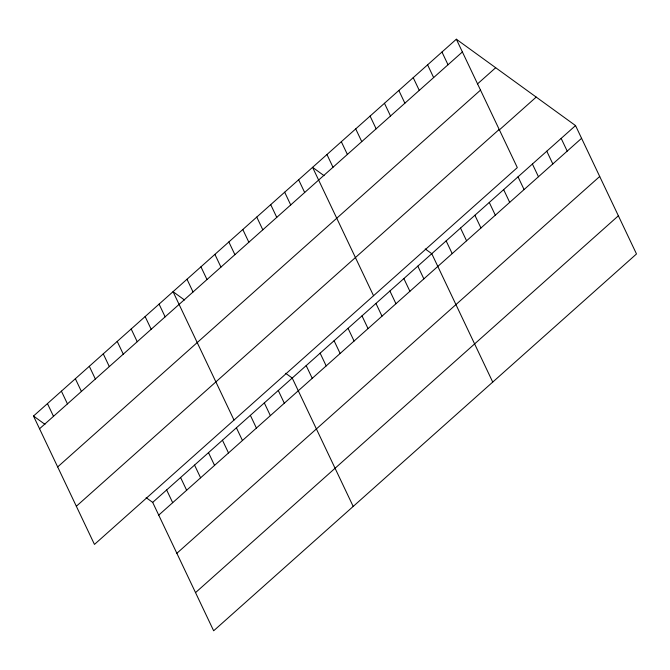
<?xml version="1.0" encoding="UTF-8"?>
<svg xmlns="http://www.w3.org/2000/svg" width="670" height="670" viewBox="0 0 670 670"><rect width="100%" height="100%" fill="white"/><g stroke="black" fill="none" stroke-linecap="round" stroke-linejoin="round"><path stroke-width="1" d="M456.345 39.22L517.315 167.609L94.462 544.417L33.5 416.036L456.345 39.22L575.538 125.583L636.5 253.964L213.655 630.78L152.685 502.391L146.135 497.643M39.547 428.758L462.392 51.95M477.517 83.901L495.683 67.72M57.67 466.931L480.516 90.115M76.338 506.252L499.192 129.436M499.125 130.122L536.209 97.083M152.685 502.391L575.538 125.583M158.731 515.121L581.585 138.305M176.855 553.294L599.709 176.478M195.531 592.615L618.377 215.799M324.054 175.649L312.58 167.333L373.542 295.721M425.216 248.947L431.773 253.696L492.735 382.084M184.51 300.001L173.044 291.684L234.006 420.073M285.671 373.299L292.229 378.048L353.191 506.428M33.5 416.036L44.974 424.345M561.159 138.389L567.205 151.119M546.787 151.202L552.825 163.932M532.407 164.016L538.454 176.746M518.027 176.83L524.074 189.551M441.974 52.034L448.012 64.755M503.656 189.635L509.694 202.365M427.594 64.839L433.641 77.569M489.276 202.449L495.323 215.179M413.222 77.653L419.261 90.383M474.896 215.263L480.943 227.993M398.843 90.467L404.889 103.197M460.524 228.076L466.563 240.798M384.463 103.281L390.51 116.002M446.145 240.882L452.191 253.612M370.091 116.086L376.13 128.816M355.711 128.9L361.758 141.63M417.812 266.132L423.859 278.862M341.332 141.713L347.378 154.443M403.859 278.569L409.906 291.291M326.96 154.527L332.998 167.249M389.906 290.998L395.953 303.728M375.954 303.435L382 316.165M298.627 179.769L304.674 192.499M362.001 315.872L368.039 328.602M284.675 192.206L290.713 204.936M348.048 328.308L354.087 341.038M270.722 204.643L276.76 217.373M334.087 340.745L340.134 353.467M256.761 217.072L262.808 229.802M320.134 353.174L326.181 365.904M242.808 229.509L248.855 242.239M306.182 365.611L312.228 378.341M228.855 241.945L234.902 254.675M214.903 254.382L220.949 267.112M278.276 390.484L284.315 403.206M200.95 266.819L206.988 279.541M264.323 402.913L270.362 415.643M186.997 279.248L193.035 291.978M250.371 415.35L256.409 428.08M236.409 427.787L242.456 440.517M159.083 304.121L165.13 316.851M222.457 440.224L228.503 452.945M145.13 316.558L151.177 329.28M208.504 452.652L214.551 465.382M131.178 328.987L137.224 341.717M194.551 465.089L200.598 477.819M117.225 341.424L123.272 354.154M180.599 477.526L186.637 490.256M103.272 353.861L109.311 366.591M166.646 489.963L172.684 502.684M89.319 366.297L95.358 379.019M75.358 378.726L81.405 391.456M61.405 391.163L67.452 403.893M47.453 403.6L53.5 416.33"/></g></svg>
